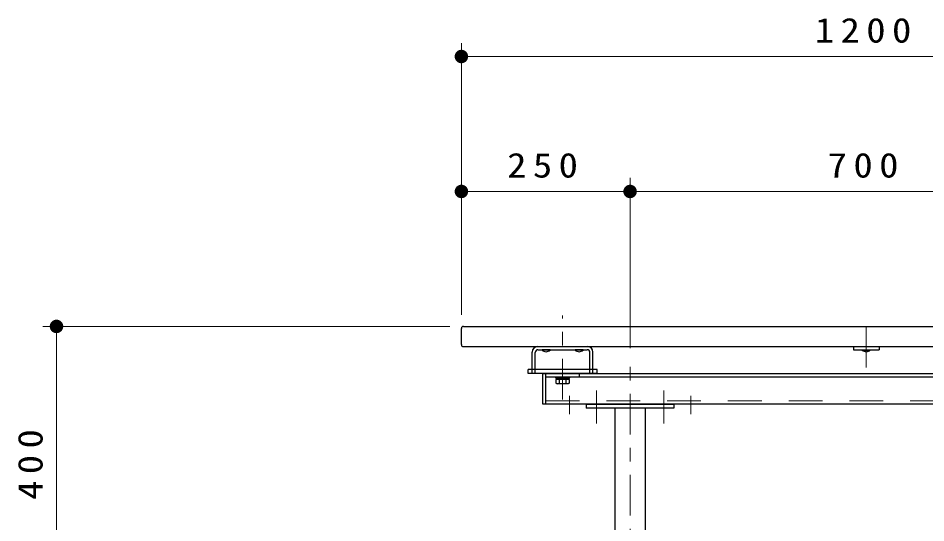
# Model space of a CAD drawing. Units: millimetres on the paper, scale 1:20. Extents: x -385 to 0, y 0 to 267.
# Drawn here: x -301.4 to -234.2, y 114.8 to 152.2 of the extents above; entities that cross this region are included whole.
import ezdxf

# ---------------------------------------------------------------- set-up
doc = ezdxf.new("R2010")
doc.units = ezdxf.units.MM
doc.linetypes.add('USER1', pattern=[4.5, 2.5, -2])
doc.linetypes.add('USER2', pattern=[6, 3, -1, 1, -1])
doc.layers.add('LY_1', color=7, linetype='Continuous', lineweight=25)
doc.styles.add('ＭＳ ゴシック', font='')
doc.styles.get('ＭＳ ゴシック').set_extended_font_data('MS Gothic')

# ---------------------------------------------------------------- blocks, each defined once
blk = doc.blocks.new('filled_dot')
at = {"color": 0, "linetype": 'Continuous', "lineweight": -2, "const_width": 1.25}
blk.add_lwpolyline([(-0.625, 0, 1), (0.625, 0, 1)], format="xyb", close=True, dxfattribs=at)

msp = doc.modelspace()

# ---------------------------------------------------------------- linework, layer by layer
at = {"layer": 'LY_1', "lineweight": 13}
for p, q in [((-268.577, 130.169), (-268.577, 150.319)), ((-268.577, 149.319), (-208.577, 149.319)), ((-256.077, 127.716), (-256.077, 140.319)), ((-268.577, 139.319), (-256.077, 139.319)), ((-256.077, 139.319), (-221.077, 139.319)), ((-269.427, 129.319), (-299.577, 129.319)), ((-298.577, 109.319), (-298.577, 129.319))]:
    msp.add_line(p, q, dxfattribs=at)
at = {"layer": 'LY_1', "color": 40, "linetype": 'USER2', "lineweight": 13}
msp.add_line((-261.077, 123.914), (-261.077, 130.119), dxfattribs=at)
at = {"layer": 'LY_1', "linetype": 'USER2', "lineweight": 13}
for p, q in [((-238.577, 126.282), (-238.577, 130.119)), ((-256.077, 109.319), (-256.077, 126.716))]:
    msp.add_line(p, q, dxfattribs=at)
at = {"layer": 'LY_1', "color": 40}
for p, q in [((-268.577, 127.969), (-268.577, 129.169)), ((-268.427, 129.319), (-208.727, 129.319)), ((-268.427, 127.819), (-208.727, 127.819)), ((-262.927, 127.819), (-259.227, 127.819)), ((-239.527, 127.819), (-239.527, 127.594)), ((-237.627, 127.819), (-237.627, 127.594)), ((-263.327, 125.819), (-263.327, 127.419)), ((-263.102, 125.819), (-263.102, 127.394)), ((-262.902, 127.594), (-259.252, 127.594)), ((-259.052, 125.819), (-259.052, 127.394)), ((-258.827, 125.819), (-258.827, 127.419)), ((-239.527, 127.594), (-237.627, 127.594)), ((-258.527, 126.119), (-263.627, 126.119)), ((-263.627, 125.819), (-263.627, 126.119)), ((-258.527, 125.819), (-263.627, 125.819)), ((-258.527, 125.819), (-258.527, 126.119))]:
    msp.add_line(p, q, dxfattribs=at)
at = {"layer": 'LY_1'}
for p, q in [((-262.597, 127.594), (-262.597, 127.569)), ((-262.007, 127.594), (-262.597, 127.594)), ((-262.007, 127.569), (-262.597, 127.569)), ((-262.007, 127.594), (-262.007, 127.569)), ((-260.147, 127.594), (-260.147, 127.569)), ((-259.557, 127.594), (-260.147, 127.594)), ((-259.557, 127.569), (-260.147, 127.569)), ((-259.557, 127.594), (-259.557, 127.569)), ((-238.872, 127.594), (-238.872, 127.569)), ((-238.872, 127.594), (-238.282, 127.594)), ((-238.872, 127.569), (-238.282, 127.569)), ((-238.282, 127.594), (-238.282, 127.569))]:
    msp.add_line(p, q, dxfattribs=at)
at = {"layer": 'LY_1', "color": 4}
for p, q in [((-262.552, 123.569), (-262.552, 125.819)), ((-262.552, 125.819), (-214.602, 125.819)), ((-262.327, 123.569), (-262.327, 125.819)), ((-259.827, 125.594), (-259.827, 125.819)), ((-262.327, 125.594), (-214.827, 125.594)), ((-214.602, 123.569), (-262.552, 123.569)), ((-259.327, 123.569), (-259.327, 123.269)), ((-259.327, 123.569), (-252.827, 123.569)), ((-252.827, 123.269), (-259.327, 123.269)), ((-257.202, 123.269), (-257.202, 96.819)), ((-254.952, 123.269), (-254.952, 96.819)), ((-252.827, 123.569), (-252.827, 123.269))]:
    msp.add_line(p, q, dxfattribs=at)
at = {"layer": 'LY_1', "color": 4, "linetype": 'USER2', "lineweight": 13}
for p, q in [((-261.077, 126.195), (-261.077, 124.853)), ((-258.577, 124.565), (-258.577, 122.127)), ((-253.577, 124.565), (-253.577, 122.127)), ((-260.577, 124.17), (-260.577, 122.828)), ((-258.577, 124.17), (-258.577, 122.828)), ((-256.077, 124.17), (-256.077, 122.828)), ((-253.577, 124.17), (-253.577, 122.828)), ((-251.577, 124.17), (-251.577, 122.828))]:
    msp.add_line(p, q, dxfattribs=at)
at = {"layer": 'LY_1', "color": 131}
for p, q in [((-261.602, 125.594), (-261.602, 125.519)), ((-261.602, 125.594), (-260.552, 125.594)), ((-261.602, 125.519), (-260.552, 125.519)), ((-260.587, 125.394), (-261.568, 125.394)), ((-261.568, 125.394), (-261.568, 125.119)), ((-261.568, 125.119), (-261.49, 125.074)), ((-260.617, 125.519), (-261.537, 125.519)), ((-261.537, 125.519), (-261.537, 125.394)), ((-260.617, 125.394), (-261.537, 125.394)), ((-261.323, 125.394), (-261.323, 125.119)), ((-261.111, 125.519), (-261.077, 125.394)), ((-261.077, 125.519), (-261.044, 125.394)), ((-260.832, 125.394), (-260.832, 125.119)), ((-260.587, 125.119), (-260.665, 125.074)), ((-260.617, 125.519), (-260.617, 125.394)), ((-260.587, 125.394), (-260.587, 125.119)), ((-260.552, 125.519), (-260.552, 125.594)), ((-260.665, 125.074), (-261.49, 125.074))]:
    msp.add_line(p, q, dxfattribs=at)
at = {"layer": 'LY_1', "color": 4, "linetype": 'USER1', "lineweight": 13}
msp.add_line((-214.827, 123.794), (-262.327, 123.794), dxfattribs=at)
at = {"layer": 'LY_1', "color": 40}
for centre, radius, start, end in [((-268.427, 129.169), 0.15, 90, 180), ((-268.427, 127.969), 0.15, 180, 270), ((-262.927, 127.419), 0.4, 90, 180), ((-259.227, 127.419), 0.4, 0, 90), ((-262.902, 127.394), 0.2, 90, 180), ((-259.252, 127.394), 0.2, 0, 90)]:
    msp.add_arc(centre, radius, start, end, dxfattribs=at)
at = {"layer": 'LY_1'}
for centre in [(-262.302, 127.839), (-259.852, 127.839), (-238.577, 127.839)]:
    msp.add_arc(centre, 0.4, 222.43594, 317.56406, dxfattribs=at)
at = {"layer": 'LY_1', "color": 131}
for centre, radius, start, end in [((-261.445, 125.332), 0.245, 240.00001, 299.99999), ((-261.077, 125.763), 0.689, 249.136, 290.864), ((-260.709, 125.332), 0.245, 240.00001, 299.99999)]:
    msp.add_arc(centre, radius, start, end, dxfattribs=at)

# ---------------------------------------------------------------- block references
at = {"layer": 'LY_1', "lineweight": 13, "xscale": 0.4, "yscale": 0.4}
for p in [(-268.577, 149.319), (-268.577, 139.319), (-256.077, 139.319)]:
    msp.add_blockref('filled_dot', p, dxfattribs=at)
for p, rotation in [((-256.077, 139.319), 180), ((-298.577, 129.319), 270)]:
    msp.add_blockref('filled_dot', p, dxfattribs=dict(at, rotation=rotation))

# ---------------------------------------------------------------- texts
at = {"layer": 'LY_1', "char_height": 1.833, "attachment_point": 8, "style": 'ＭＳ ゴシック'}
for s, insert in [('\\T1.33;\\W1.15;1200', (-238.577, 150.319)), ('\\T1.33;\\W1.15;250', (-262.327, 140.319)), ('\\T1.33;\\W1.15;700', (-238.577, 140.319))]:
    msp.add_mtext(s, dxfattribs=dict(at, insert=insert))
at = {"layer": 'LY_1', "insert": (-299.577, 119.319), "char_height": 1.833, "attachment_point": 8, "rotation": 90, "style": 'ＭＳ ゴシック'}
msp.add_mtext('\\T1.33;\\W1.15;400', dxfattribs=at)

doc.saveas('drawing.dxf')
